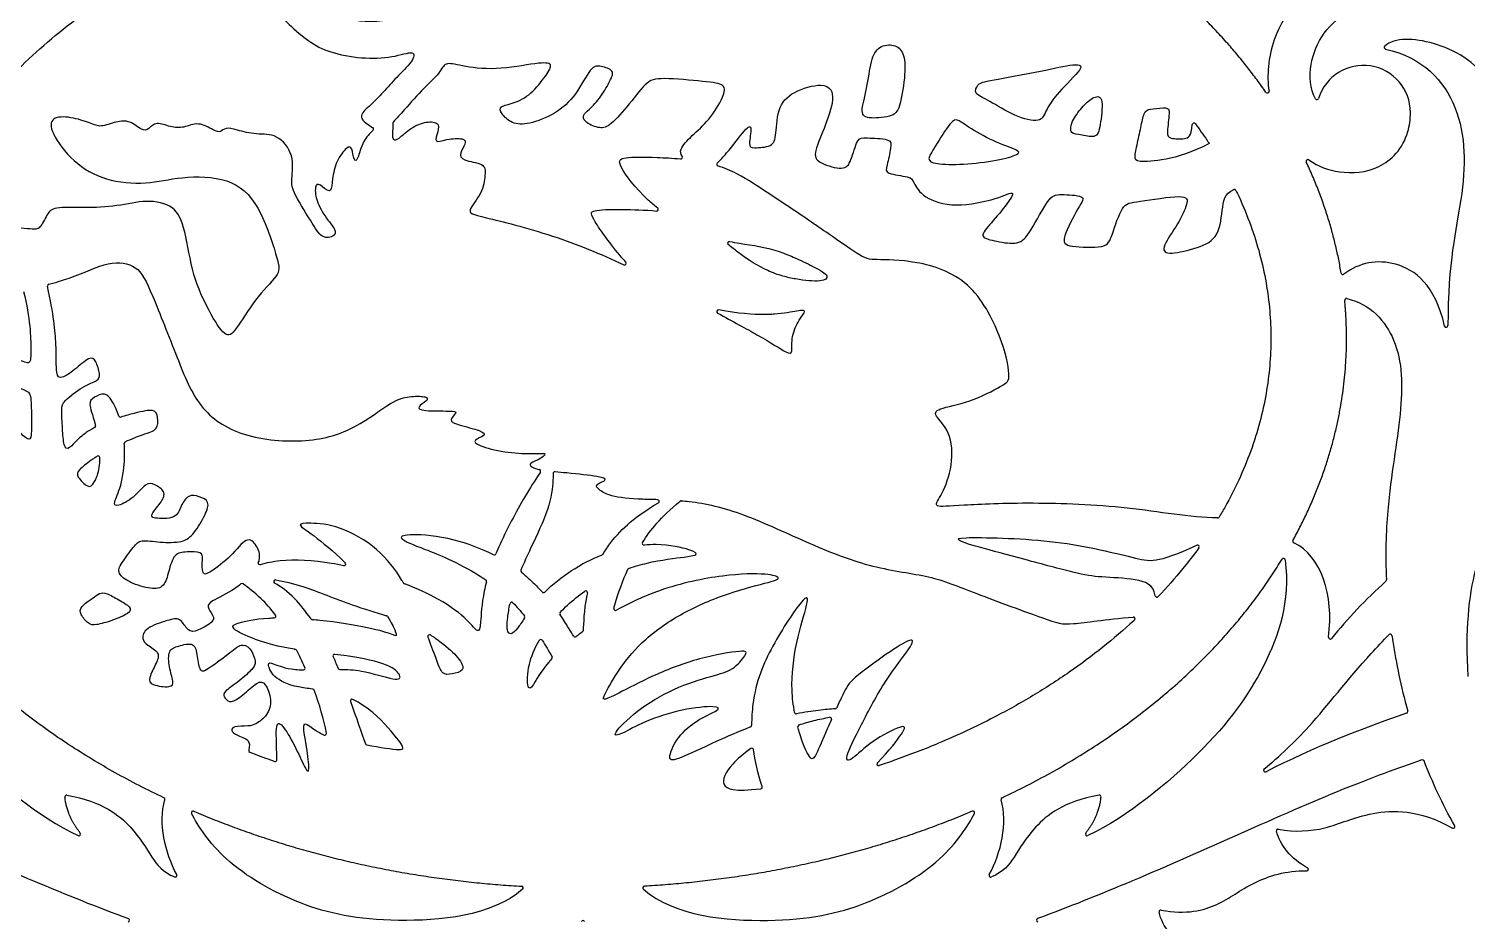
# Model space of a CAD drawing. Header units: millimetres. Extents: x -155 to 473, y -331 to 153.
# Drawn here: x -37.1 to 48.4, y 67.4 to 120.5 of the extents above; entities that cross this region are included whole.
import ezdxf

# ---------------------------------------------------------------- set-up
doc = ezdxf.new("R2010")
doc.units = ezdxf.units.MM
doc.header["$MEASUREMENT"] = 0
doc.layers.add('Layer 03', color=5, linetype='Continuous')

msp = doc.modelspace()

# ---------------------------------------------------------------- linework, layer by layer
at = {"layer": 'Layer 03'}
for centre, radius, start, end in [((43.547, 119.367), 0.1, 132.56079, 257.6215), ((42.212, 115.504), 2.795, 359.99998, 162.64097), ((36.5, 116.754), 0.1, 214.78584, 8.06713), ((39.45, 116.367), 0.1, 210.26611, 342.64097), ((-16.735, 114.521), 0.1, 313.24136, 61.95284), ((-15.388, 114.883), 0.1, 135.61373, 184.78396), ((32.139, 114.769), 0.1, 36.662, 174.01005), ((1.619, 112.843), 0.1, 264.71969, 32.49047), ((3.86, 112.423), 0.1, 134.11713, 252.13615), ((38.905, 112.6), 0.1, 54.76451, 205.17671), ((34.543, 110.828), 0.1, 25.81361, 110.05423), ((0.191, 109.745), 0.1, 263.95417, 51.37403), ((4.508, 107.734), 0.1, 79.77983, 230.92101), ((-1.715, 106.545), 0.1, 244.92099, 42.02275), ((-35.929, 105.199), 0.1, 104.74293, 192.37399), ((40.988, 105.974), 0.1, 189.40992, 307.0044), ((41.201, 104.343), 0.1, 77.27638, 185.46494), ((3.857, 103.667), 0.1, 79.86184, 241.77201), ((47.139, 102.836), 0.1, 193.20679, 0.0846), ((-33.271, 96.869), 0.1, 298.48945, 13.09622), ((-31.699, 97.498), 0.1, 199.13196, 286.69951), ((-31.365, 95.849), 0.1, 113.61363, 184.12765), ((-33.015, 94.995), 0.1, 0.97385, 122.23169), ((-6.805, 94.183), 0.1, 325.33128, 77.61775), ((-5.863, 94.05), 0.1, 84.10248, 179.79865), ((0.245, 92.394), 0.1, 299.92575, 88.648), ((1.646, 92.331), 0.1, 85.45335, 130.18848), ((33.546, 91.507), 0.1, 268.92381, 329.04023), ((-0.567, 89.898), 0.1, 147.74204, 274.74776), ((32.353, 89.702), 0.1, 324.1227, 114.50588), ((38.109, 90.016), 0.1, 151.18417, 244.92047), ((-9.456, 89.308), 0.1, 244.04211, 337.91681), ((-3.084, 89.314), 0.1, 291.29977, 329.01143), ((37.461, 88.899), 0.1, 7.01239, 148.60152), ((-23.4, 88.73), 0.1, 156.84025, 285.35788), ((-18.393, 88.67), 0.1, 258.3909, 45.11121), ((-7.791, 88.268), 0.1, 157.4286, 231.19379), ((-1.427, 88.317), 0.1, 109.21188, 155.24896), ((-24.459, 87.414), 0.1, 52.01399, 130.90002), ((-22.473, 87.628), 0.1, 80.50171, 241.05879), ((-14.772, 87.594), 0.1, 210.53796, 248.75431), ((-10.021, 87.648), 0.1, 344.96215, 55.78027), ((43.479, 87.719), 0.1, 311.6209, 2.87412), ((-8.428, 86.3), 0.1, 43.971, 168.04328), ((-6.532, 87.07), 0.1, 222.75995, 315.25304), ((-4.026, 86.975), 0.1, 346.89364, 125.18311), ((29.936, 86.802), 0.1, 189.52888, 316.42267), ((-22.542, 85.569), 0.1, 270.79231, 36.52912), ((-15.901, 85.506), 0.1, 31.41617, 72.52497), ((-7.742, 85.525), 0.1, 326.24897, 39.17342), ((-5.473, 85.73), 0.1, 136.69951, 214.03945), ((-2.252, 86.019), 0.1, 164.56143, 298.78446), ((-20.272, 85.463), 0.1, 215.52564, 264.79176), ((-4.287, 84.717), 0.1, 306.51197, 353.42508), ((28.537, 85.423), 0.1, 312.81465, 95.01574), ((-13.312, 84.372), 0.1, 57.44309, 201.12882), ((-6.703, 84.087), 0.1, 32.89039, 149.87403), ((-4.655, 84.437), 0.1, 215.11587, 308.08364), ((40.237, 84.312), 0.1, 172.82401, 320.77057), ((43.811, 84.407), 0.1, 8.32459, 135.16957), ((-21.3, 83.495), 0.1, 26.90955, 80.97932), ((-18.955, 83.203), 0.1, 83.13975, 204.68505), ((-6.113, 83.117), 0.1, 317.4598, 29.86192), ((-20.814, 82.478), 0.1, 268.01053, 24.17938), ((-18.655, 82.51), 0.1, 202.20905, 270.66947), ((-20.264, 81.139), 0.1, 20.3968, 82.8127), ((-17.916, 80.537), 0.1, 63.53684, 199.71115), ((8.489, 79.872), 0.1, 190.41686, 280.62448), ((10.486, 79.465), 0.1, 336.09117, 99.99297), ((10.801, 80.168), 0.1, 273.19289, 335.59782), ((44.747, 79.903), 0.1, 288.76855, 15.46479), ((5.737, 79.081), 0.1, 291.01373, 0.2006), ((8.684, 79.017), 0.1, 108.36682, 195.19208), ((-19.545, 78.599), 0.1, 245.19919, 10.09505), ((-17.034, 78.017), 0.1, 198.89961, 260.58473), ((-23.96, 77.581), 0.1, 167.70555, 248.93516), ((-22.482, 77.039), 0.1, 250.75203, 1.60281), ((5.847, 77.627), 0.1, 8.21495, 125.28697), ((45.727, 76.935), 0.1, 21.14679, 108.67267), ((13.389, 76.794), 0.1, 135.50028, 288.38895), ((36.376, 76.42), 0.1, 129.579, 296.79347), ((6.373, 75.416), 0.1, 276.46368, 18.00499), ((-34.888, 74.844), 0.1, 79.68258, 184.59212), ((-29.145, 74.69), 0.1, 344.2741, 64.71022), ((20.77, 74.69), 0.1, 115.28978, 195.7259), ((26.513, 74.844), 0.1, 355.40788, 100.31742), ((-27.373, 73.894), 0.1, 66.89939, 206.92896), ((18.998, 73.894), 0.1, 333.07104, 113.10061), ((37.132, 72.823), 0.1, 79.07597, 195.63941), ((47.553, 73.068), 0.1, 240.56379, 29.48126), ((-34.156, 72.625), 0.1, 244.49396, 37.88056), ((25.781, 72.625), 0.1, 142.11944, 295.50604), ((-28.428, 70.168), 0.1, 247.45503, 28.18628), ((20.052, 70.168), 0.1, 151.81372, 292.54497), ((38.842, 70.537), 0.1, 267.82407, 63.0906), ((-7.843, 69.426), 0.1, 311.15559, 86.67823), ((-0.532, 69.426), 0.1, 93.32177, 228.84441), ((-31.249, 67.514), 0.1, 282.57944, 69.94492), ((22.874, 67.514), 0.1, 110.05508, 257.42056), ((30.167, 68.007), 0.1, 79.53233, 190.83325), ((-4.188, 67.388), 0.1, 28.11043, 151.88957)]:
    msp.add_arc(centre, radius, start, end, dxfattribs=at)
for points, knots in [([(-43.998, 108.477), (-43.962, 108.58), (-43.717, 109.273), (-43.211, 110.502), (-42.345, 112.193), (-41.301, 113.882), (-40.034, 115.601), (-38.574, 117.286), (-36.924, 118.919), (-35.094, 120.486), (-33.092, 121.971), (-30.934, 123.36), (-28.349, 124.799), (-25.616, 126.072), (-22.767, 127.172), (-20.152, 128.021), (-17.489, 128.731), (-15.336, 129.189), (-14.074, 129.413), (-13.714, 129.473)], [1608.649266, 1608.649266, 1608.649266, 1608.649266, 1608.97756, 1610.854081, 1612.631926, 1614.672791, 1616.806345, 1619.034079, 1621.354992, 1623.765354, 1626.258905, 1628.827163, 1631.459614, 1635.130626, 1637.864601, 1640.618378, 1643.377267, 1646.127679, 1647.221436, 1647.221436, 1647.221436, 1647.221436]), ([(-13.638, 129.454), (-13.244, 129.157), (-12.183, 128.684), (-11.204, 128.262), (-11.69, 127.603), (-12.012, 127.286), (-10.923, 126.634), (-10.448, 127.13), (-10.176, 127.688), (-9.005, 127.312), (-6.645, 126.59), (-5.781, 126.615), (-4.377, 125.282), (-4.52, 125.11), (-5.959, 124.516), (-6.427, 123.708), (-7.109, 123.401), (-8.254, 124.161), (-9.417, 124.769), (-9.99, 125.457), (-10.306, 125.199), (-11.211, 124.382), (-10.81, 123.838), (-9.868, 123.219), (-9.232, 122.804), (-9.525, 122.388), (-9.965, 122.143), (-11.579, 122.119), (-12.411, 122.045), (-12.802, 122.657), (-13.609, 123.953), (-14.245, 124.002), (-15.37, 123.562), (-15.272, 123.024), (-14.906, 122.314), (-14.294, 121.312), (-14.563, 121.165), (-17.578, 120.662), (-19.951, 121.772), (-21.066, 122.641), (-21.337, 122.342), (-22.18, 121.446), (-21.989, 120.984), (-20.495, 119.679), (-19.299, 119.054), (-17.348, 118.681), (-15.466, 118.746), (-14.121, 119.243), (-14.272, 118.538), (-15.315, 117.566), (-16.05, 116.71), (-16.906, 115.84), (-17.667, 115.243), (-16.949, 114.749), (-16.693, 114.612), (-16.688, 114.609)], [1446.237493, 1446.237493, 1446.237493, 1446.237493, 1446.340861, 1446.401976, 1446.423557, 1446.441431, 1446.474249, 1446.476171, 1446.492752, 1446.510367, 1446.6123, 1446.92428, 1448.188473, 1449.452665, 1450.716858, 1451.98105, 1453.245243, 1454.509435, 1455.773628, 1457.03782, 1458.302013, 1459.566205, 1460.830398, 1462.094591, 1463.358783, 1464.622976, 1465.887168, 1467.151361, 1468.415553, 1469.679746, 1470.943938, 1472.208131, 1473.472323, 1474.736516, 1476.000708, 1477.264901, 1478.529094, 1479.793286, 1481.057479, 1482.321671, 1483.585864, 1484.850056, 1486.114249, 1487.378441, 1488.642634, 1489.906826, 1491.171019, 1492.435212, 1493.699404, 1494.963597, 1496.227789, 1497.491982, 1498.756174, 1500.020367, 1500.045562, 1500.045562, 1500.045562, 1500.045562]), ([(41.736, 124.359), (39.566, 123.647), (37.315, 121.369), (36.491, 118.752), (36.531, 117.244), (36.599, 116.768)], [4080.242593, 4080.242593, 4080.242593, 4080.242593, 4083.587096, 4087.0881, 4088.763629, 4088.763629, 4088.763629, 4088.763629]), ([(39.363, 116.317), (39.018, 116.908), (38.917, 119.049), (40.919, 122.076), (47.268, 122.93), (52.515, 121.589), (57.263, 118.605), (60.452, 115.405)], [2811.128712, 2811.128712, 2811.128712, 2811.128712, 2815.182726, 2822.862115, 2830.541503, 2838.220891, 2843.621387, 2843.621387, 2843.621387, 2843.621387]), ([(51.431, 111.27), (51.56, 114.058), (49.898, 117.977), (46.496, 119.863), (44.062, 119.975), (43.48, 119.441)], [2746.041224, 2746.041224, 2746.041224, 2746.041224, 2750.811807, 2756.06438, 2760.937141, 2760.937141, 2760.937141, 2760.937141]), ([(43.526, 119.269), (45.729, 118.786), (48.332, 115.954), (48.286, 110.627), (47.234, 106.628), (47.239, 102.837)], [2761.155414, 2761.155414, 2761.155414, 2761.155414, 2768.031484, 2775.083913, 2781.478822, 2781.478822, 2781.478822, 2781.478822]), ([(1.703, 112.896), (1.614, 113.037), (1.55, 113.365), (2.271, 114.118), (3.306, 115.005), (4.229, 116.519), (4.303, 117.184), (3.232, 117.332), (0.313, 117.591), (-0.425, 117.369), (-1.589, 115.775), (-2.688, 114.594), (-3.237, 114.539), (-4.188, 114.951), (-4.188, 115.39), (-3.896, 115.583), (-3.072, 116.434), (-2.55, 117.45), (-2.276, 117.999), (-3.154, 118.273), (-3.703, 118.301), (-4.582, 116.489), (-5.818, 115.39), (-7.465, 114.759), (-8.426, 114.814), (-9.085, 115.445), (-9.194, 115.885), (-8.316, 116.022), (-7.273, 116.544), (-6.339, 117.752), (-5.927, 118.438), (-6.724, 118.493), (-9.469, 117.971), (-11.552, 118.275), (-12.411, 118.539), (-12.675, 117.835), (-13.596, 117.033), (-14.744, 115.73), (-15.276, 115.14), (-15.46, 114.953)], [885.889789, 885.889789, 885.889789, 885.889789, 886.725006, 887.989199, 889.253391, 890.517584, 891.781776, 893.045969, 894.310162, 895.574354, 896.838547, 898.102739, 899.366932, 900.631124, 901.895317, 903.159509, 904.423702, 905.687895, 906.952087, 908.21628, 909.480472, 910.744665, 912.008857, 913.27305, 914.537242, 915.801435, 917.065628, 918.32982, 919.594013, 920.858205, 922.122398, 923.38659, 924.650783, 925.914975, 927.179168, 928.443361, 929.707553, 930.971746, 931.871689, 931.871689, 931.871689, 931.871689]), ([(3.79, 112.495), (3.96, 112.659), (4.491, 113.227), (5.559, 114.672), (5.891, 114.746), (5.633, 113.49), (5.855, 113.379), (7.111, 113.453), (7.295, 114.081), (7.369, 115.965), (8.44, 116.852), (10.361, 117.332), (10.842, 116.446), (10.14, 114.488), (9.452, 112.929), (9.838, 112.491), (11.357, 112.028), (11.743, 112.543), (12.129, 114.036), (12.515, 113.984), (14.163, 113.958), (14.137, 113.495), (13.88, 112.259), (13.725, 111.848), (15.342, 111.69), (15.42, 111.415), (15.97, 110.434), (17.892, 109.806), (20.599, 110.395), (21.619, 110.944), (20.992, 110.002), (19.893, 108.708), (19.344, 108.08), (20.364, 107.845), (21.737, 107.609), (22.365, 108.276), (23.551, 110.568), (24.061, 110.646), (25.787, 110.568), (25.355, 110.058), (24.218, 107.86), (24.571, 107.507), (27.003, 107.429), (27.199, 108.057), (27.905, 110.136), (28.533, 110.136), (31.75, 110.685), (31.79, 110.136), (31.24, 108.92), (30.181, 107.468), (30.456, 106.997), (32.182, 107.39), (33.594, 107.939), (33.826, 109.677), (33.942, 110.715), (34.509, 110.922)], [772.8942, 772.8942, 772.8942, 772.8942, 773.591548, 774.855741, 776.119933, 777.384126, 778.648318, 779.912511, 781.176703, 782.440896, 783.705088, 784.969281, 786.233474, 787.497666, 788.761859, 790.026051, 791.290244, 792.554436, 793.818629, 795.082821, 796.347014, 797.611206, 798.875399, 800.139592, 801.403784, 802.667977, 803.932169, 805.196362, 806.460554, 807.724747, 808.988939, 810.253132, 811.517324, 812.781517, 814.04571, 815.309902, 816.574095, 817.838287, 819.10248, 820.366672, 821.630865, 822.895057, 824.15925, 825.423442, 826.687635, 827.951828, 829.21602, 830.480213, 831.744405, 833.008598, 834.27279, 835.536983, 836.801175, 838.065368, 839.271058, 839.271058, 839.271058, 839.271058]), ([(33.036, 113.666), (32, 113.096), (30.327, 112.632), (28.705, 112.529), (28.577, 112.812), (28.808, 113.816), (29.04, 114.898), (29.195, 115.67), (29.632, 115.695), (30.585, 115.824), (30.713, 115.618), (30.507, 114.202), (30.636, 113.945), (31.631, 113.895), (31.966, 114.079), (32.039, 114.779)], [76.85945, 76.85945, 76.85945, 76.85945, 77.898238, 78.937026, 79.975814, 81.014602, 82.05339, 83.092178, 84.130965, 85.169753, 86.208541, 87.247329, 88.286117, 89.324905, 90.258899, 90.258899, 90.258899, 90.258899]), ([(38.963, 112.682), (39.532, 112.28), (40.851, 111.83), (43.202, 111.974), (44.78, 113.56), (45.007, 115.091), (45.007, 115.504)], [2791.836644, 2791.836644, 2791.836644, 2791.836644, 2794.802275, 2798.303279, 2801.804283, 2802.964656, 2802.964656, 2802.964656, 2802.964656]), ([(-16.667, 114.448), (-16.875, 114.253), (-17.383, 113.664), (-17.552, 112.626), (-17.837, 112.594), (-17.901, 113.451), (-18.187, 113.515), (-18.885, 112.626), (-19.108, 111.514), (-19.139, 110.72), (-19.52, 110.943), (-20.092, 111.451), (-20.156, 110.562), (-19.67, 109.448), (-18.835, 108.52), (-18.928, 108.118), (-19.701, 107.994), (-20.134, 108.674), (-21.464, 110.809), (-21.557, 111.427), (-21.309, 112.974), (-22.384, 114.281), (-23.604, 114.159), (-24.825, 114.465), (-25.465, 114.648), (-25.74, 114.281), (-26.075, 114.403), (-27.082, 114.983), (-27.936, 114.556), (-28.699, 114.617), (-29.584, 114.983), (-30.011, 114.495), (-30.377, 114.373), (-31.109, 115.044), (-31.933, 114.983), (-32.909, 114.587), (-33.398, 114.861), (-34.648, 115.258), (-35.838, 115.258), (-35.899, 114.373), (-34.526, 112.512), (-32.635, 111.414), (-30.103, 111.2), (-28.181, 111.719), (-25.16, 111.688), (-23.419, 110.139), (-22.229, 106.478), (-22.199, 105.899), (-23.724, 104.434), (-24.883, 102.421), (-25.432, 102.054), (-26.409, 103.641), (-27.416, 105.746), (-27.838, 108.652), (-28.435, 109.988), (-30.14, 110.357), (-31.845, 109.903), (-33.891, 109.817), (-35.709, 109.903), (-36.05, 109.476), (-36.477, 108.539), (-36.903, 108.567), (-39.261, 108.766), (-39.886, 108.681), (-40.142, 108.056), (-40.54, 108.112), (-40.905, 108.421), (-42.693, 108.288), (-43.908, 108.344)], [1500.2353, 1500.2353, 1500.2353, 1500.2353, 1501.308391, 1502.957818, 1504.607244, 1506.256671, 1507.906097, 1509.555524, 1511.20495, 1512.854376, 1514.503803, 1516.153229, 1517.802656, 1519.452082, 1521.101509, 1522.750935, 1524.400362, 1526.049788, 1527.699215, 1529.348641, 1530.998068, 1532.647494, 1534.29692, 1535.946347, 1537.595773, 1539.2452, 1540.894626, 1542.544053, 1544.193479, 1545.842906, 1547.492332, 1549.141759, 1550.791185, 1552.440611, 1554.090038, 1555.739464, 1557.388891, 1559.038317, 1560.687744, 1562.33717, 1563.986597, 1565.636023, 1567.28545, 1568.934876, 1570.584303, 1572.233729, 1573.883155, 1575.532582, 1577.182008, 1578.831435, 1580.480861, 1582.130288, 1583.779714, 1585.429141, 1587.078567, 1588.727994, 1590.37742, 1592.026847, 1593.676273, 1595.325699, 1596.975126, 1598.624552, 1600.273979, 1601.923405, 1603.572832, 1605.222258, 1606.871685, 1608.46371, 1608.46371, 1608.46371, 1608.46371]), ([(-15.488, 114.874), (-15.484, 114.831), (-15.486, 114.594), (-15.583, 113.896), (-15.265, 113.801), (-14.535, 114.531), (-13.614, 114.976), (-12.725, 114.944), (-12.788, 114.372), (-13.074, 113.642), (-12.344, 113.928), (-11.2, 113.991), (-11.137, 113.674), (-11.55, 113.07), (-11.423, 112.626), (-9.994, 112.499), (-9.994, 111.832), (-10.153, 110.72), (-11.137, 109.546), (-10.629, 109.418), (-6.006, 108.28), (-3.133, 107.098), (-1.758, 106.454)], [840.818683, 840.818683, 840.818683, 840.818683, 841.271593, 842.921019, 844.570446, 846.219872, 847.869299, 849.518725, 851.168152, 852.817578, 854.467005, 856.116431, 857.765858, 859.415284, 861.064711, 862.714137, 864.363564, 866.01299, 867.662417, 869.311843, 870.961269, 872.552668, 872.552668, 872.552668, 872.552668]), ([(32.219, 114.829), (32.46, 114.505), (32.734, 114.118), (32.998, 113.724), (33.036, 113.666)], [90.498616, 90.498616, 90.498616, 90.498616, 91.710183, 91.920066, 91.920066, 91.920066, 91.920066]), ([(0.254, 109.823), (0.059, 109.979), (-0.981, 110.867), (-2.234, 112.553), (-1.895, 112.86), (-0.224, 112.86), (1.133, 112.787), (1.61, 112.743)], [879.459189, 879.459189, 879.459189, 879.459189, 879.821203, 881.470629, 883.120056, 884.769482, 885.666787, 885.666787, 885.666787, 885.666787]), ([(9.627, 108.83), (9.606, 108.845), (8.666, 109.491), (6.943, 110.613), (5.272, 111.761), (4.221, 112.201), (3.829, 112.328)], [768.455786, 768.455786, 768.455786, 768.455786, 768.493303, 770.142729, 771.792156, 772.688218, 772.688218, 772.688218, 772.688218]), ([(34.633, 110.871), (34.69, 110.755), (35.012, 110.073), (35.751, 108.285), (36.367, 105.995), (36.661, 103.732), (36.732, 102.089), (36.661, 100.446), (36.445, 98.78), (36.071, 97.082), (35.53, 95.359), (34.835, 93.677), (34.171, 92.379), (33.754, 91.66), (33.631, 91.455)], [839.418086, 839.418086, 839.418086, 839.418086, 839.805532, 841.682053, 845.216808, 846.892525, 848.51951, 850.146495, 851.822213, 853.555741, 855.356967, 857.233489, 859.011333, 859.727124, 859.727124, 859.727124, 859.727124]), ([(-1.641, 106.612), (-1.719, 106.698), (-2.511, 107.599), (-3.743, 109.35), (-3.774, 109.72), (-2.188, 109.748), (-0.51, 109.718), (0.181, 109.645)], [872.826862, 872.826862, 872.826862, 872.826862, 873.002144, 874.651571, 876.300997, 877.950423, 879.201893, 879.201893, 879.201893, 879.201893]), ([(33.544, 91.407), (31.902, 91.438), (28.208, 92.13), (22.297, 92.346), (18.003, 92.159), (16.584, 92.01), (17.032, 92.57), (17.779, 94.212), (17.791, 96.457), (16.702, 97.473), (16.738, 97.909), (18.808, 98.236), (20.913, 99.361), (21.277, 99.616), (20.78, 102.047), (18.929, 105.657), (15.505, 106.767), (12.975, 106.736), (12.455, 106.828), (10.527, 108.211), (9.627, 108.83)], [738.822809, 738.822809, 738.822809, 738.822809, 740.453053, 742.102479, 743.751906, 745.401332, 747.050759, 748.700185, 750.349612, 751.999038, 753.648465, 755.297891, 756.947318, 758.596744, 760.246171, 761.895597, 763.545023, 765.19445, 766.843876, 768.455786, 768.455786, 768.455786, 768.455786]), ([(4.526, 107.832), (4.728, 107.796), (5.748, 107.632), (6.966, 107.446), (8.025, 107.034), (8.316, 106.909)], [-96.174816, -96.174816, -96.174816, -96.174816, -95.777259, -94.127832, -93.457793, -93.457793, -93.457793, -93.457793]), ([(7.702, 105.778), (7.404, 105.861), (6.547, 106.163), (5.448, 106.845), (4.637, 107.501), (4.445, 107.656)], [-86.775477, -86.775477, -86.775477, -86.775477, -85.8807, -84.231273, -83.73025, -83.73025, -83.73025, -83.73025]), ([(8.316, 106.909), (8.741, 106.726), (9.796, 106.204), (10.515, 105.778), (10.084, 105.408), (8.747, 105.534), (7.954, 105.707), (7.702, 105.778)], [-93.457793, -93.457793, -93.457793, -93.457793, -92.478406, -90.828979, -89.179553, -87.530126, -86.775477, -86.775477, -86.775477, -86.775477]), ([(-35.955, 105.296), (-35.526, 105.409), (-34.069, 105.844), (-32.343, 106.75), (-30.644, 106.467), (-29.937, 105.051), (-28.238, 100.733), (-27.119, 97.905), (-24.603, 96.145), (-20.453, 95.809), (-17.644, 96.69), (-15.461, 98.469), (-14.36, 98.661), (-13.425, 98.634), (-13.398, 98.386), (-14.113, 97.974), (-13.783, 97.753), (-11.934, 97.777), (-11.608, 97.696), (-12.205, 97.208), (-11.744, 96.964), (-10.117, 96.584), (-9.954, 96.286), (-10.768, 96.042), (-10.497, 95.717), (-8.843, 95.283), (-7.189, 95.202), (-6.186, 95.31), (-6.864, 94.822), (-7.514, 94.632), (-7.202, 94.375), (-6.795, 94.283), (-6.784, 94.281)], [1279.541376, 1279.541376, 1279.541376, 1279.541376, 1280.331371, 1282.314199, 1284.297028, 1286.279856, 1288.262684, 1290.245513, 1292.228341, 1294.211169, 1296.193998, 1298.176826, 1300.159655, 1302.142483, 1304.125311, 1306.10814, 1308.090968, 1310.073796, 1312.056625, 1314.039453, 1316.022282, 1318.00511, 1319.987938, 1321.970767, 1323.953595, 1325.936423, 1327.919252, 1329.90208, 1331.884909, 1333.867737, 1335.850565, 1335.908584, 1335.908584, 1335.908584, 1335.908584]), ([(47.042, 102.814), (46.468, 105.258), (44.23, 106.991), (41.968, 106.588), (41.048, 105.895)], [2781.770078, 2781.770078, 2781.770078, 2781.770078, 2786.683228, 2791.15548, 2791.15548, 2791.15548, 2791.15548]), ([(-37.446, 104.862), (-37.056, 103.263), (-36.986, 100.954), (-37.058, 100.453), (-38.09, 101.005), (-38.643, 101.077), (-38.667, 99.876), (-38.763, 99.588), (-37.25, 98.94), (-37.01, 98.843), (-36.972, 97.428), (-36.972, 96.179), (-37.137, 95.966), (-37.821, 96.627), (-38.292, 97.24), (-38.74, 96.933), (-39.236, 96.485), (-38.74, 95.99), (-38.858, 95.683), (-39.188, 95.707), (-39.778, 96.438), (-41.051, 97.027), (-41.57, 96.627), (-42.206, 95.848), (-41.782, 95.448), (-40.792, 94.74), (-40.674, 94.599), (-40.721, 93.514), (-40.885, 93.186), (-41.926, 93.554), (-43.025, 93.488)], [330.285086, 330.285086, 330.285086, 330.285086, 331.218758, 332.170243, 333.121729, 334.073215, 335.0247, 335.976186, 336.927672, 337.879157, 338.830643, 339.782129, 340.733614, 341.6851, 342.636586, 343.588071, 344.539557, 345.491043, 346.442528, 347.394014, 348.345499, 349.296985, 350.248471, 351.199956, 352.151442, 353.102928, 354.054413, 355.005899, 355.957385, 356.890001, 356.890001, 356.890001, 356.890001]), ([(-33.72, 96.478), (-33.818, 96.411), (-34.293, 96.055), (-34.776, 95.41), (-35.064, 95.626), (-35.136, 96.707), (-35.208, 97.98), (-35.136, 98.292), (-33.887, 99.272), (-32.975, 99.584), (-32.879, 99.897), (-33.143, 100.785), (-33.503, 101.049), (-34.44, 100.161), (-35.232, 99.656), (-35.545, 99.824), (-35.473, 101.519), (-35.661, 103.51), (-36.027, 105.178)], [1264.520618, 1264.520618, 1264.520618, 1264.520618, 1264.751017, 1265.728036, 1266.705055, 1267.682074, 1268.659093, 1269.636112, 1270.613131, 1271.59015, 1272.567169, 1273.544188, 1274.521207, 1275.498226, 1276.475244, 1277.452263, 1278.429282, 1279.388431, 1279.388431, 1279.388431, 1279.388431]), ([(41.223, 104.44), (42.657, 104.117), (44.514, 101.982), (44.59, 97.809), (43.631, 92.879), (43.502, 89.248), (43.579, 87.724)], [433.514627, 433.514627, 433.514627, 433.514627, 439.732619, 446.691313, 453.650007, 457.685128, 457.685128, 457.685128, 457.685128]), ([(3.81, 103.579), (4.705, 103.098), (6.728, 102), (8.031, 101.131), (8.291, 101.183), (8.169, 102.187), (8.672, 103.243), (9.122, 103.763), (8.776, 103.746), (7.758, 103.557), (7.194, 103.515)], [249.423581, 249.423581, 249.423581, 249.423581, 250.557639, 252.207066, 253.856492, 255.505919, 257.155345, 258.804772, 260.454198, 261.862668, 261.862668, 261.862668, 261.862668]), ([(7.194, 103.515), (7.097, 103.507), (6.319, 103.461), (5.29, 103.527), (4.022, 103.739), (3.875, 103.766)], [247.039999, 247.039999, 247.039999, 247.039999, 247.280955, 248.930382, 249.140995, 249.140995, 249.140995, 249.140995]), ([(-31.793, 97.466), (-31.893, 97.755), (-32.203, 98.461), (-32.615, 98.893), (-33.287, 98.58), (-33.647, 98.244), (-33.336, 97.572), (-33.181, 96.922), (-33.174, 96.892)], [1259.526064, 1259.526064, 1259.526064, 1259.526064, 1260.080898, 1261.057917, 1262.034936, 1263.011955, 1263.988974, 1264.034844, 1264.034844, 1264.034844, 1264.034844]), ([(-31.406, 95.941), (-31.035, 96.103), (-30.136, 96.46), (-29.468, 96.611), (-29.444, 97.428), (-29.636, 97.908), (-30.549, 97.71), (-31.39, 97.486), (-31.67, 97.403)], [1254.325067, 1254.325067, 1254.325067, 1254.325067, 1254.998607, 1255.975626, 1256.952645, 1257.929664, 1258.906683, 1259.37323, 1259.37323, 1259.37323, 1259.37323]), ([(-31.509, 94.213), (-31.479, 94.457), (-31.436, 94.996), (-31.444, 95.553), (-31.465, 95.842)], [1253.30525, 1253.30525, 1253.30525, 1253.30525, 1253.731658, 1254.2019965, 1254.2019965, 1254.2019965, 1254.2019965]), ([(-33.068, 95.079), (-33.132, 95.039), (-33.257, 94.958), (-33.373, 94.877), (-33.429, 94.837)], [59.6228923, 59.6228923, 59.6228923, 59.6228923, 59.7794217, 59.9357276, 59.9357276, 59.9357276, 59.9357276]), ([(-32.97, 94.288), (-32.939, 94.448), (-32.914, 94.675), (-32.914, 94.944), (-32.915, 94.996)], [64.3436256, 64.3436256, 64.3436256, 64.3436256, 64.6645162, 64.7409699, 64.7409699, 64.7409699, 64.7409699]), ([(-33.429, 94.837), (-33.723, 94.628), (-34.23, 94.194), (-34.344, 93.921), (-33.575, 93.129), (-33.297, 93.385), (-33.034, 93.96), (-32.97, 94.288)], [59.935728, 59.935728, 59.935728, 59.935728, 60.756441, 61.733459, 62.710478, 63.687497, 64.343626, 64.343626, 64.343626, 64.343626]), ([(-23.492, 88.769), (-23.46, 88.843), (-23.353, 89.185), (-23.563, 89.796), (-24.168, 90.376), (-25.076, 89.116), (-26.43, 88.114), (-26.858, 87.963), (-26.808, 89.047), (-26.808, 89.399), (-27.765, 89.399), (-28.522, 89.324), (-28.824, 88.215), (-29.076, 87.282), (-29.807, 87.131), (-31.168, 87.56), (-31.899, 88.114), (-31.697, 88.668), (-30.84, 89.777), (-30.538, 90.13), (-29.353, 89.954), (-27.967, 89.929), (-27.312, 90.433), (-26.606, 91.642), (-26.354, 92.399), (-27.009, 92.701), (-27.665, 92.827), (-28.118, 92.121), (-28.32, 91.34), (-29.857, 91.365), (-29.882, 91.617), (-29.202, 92.399), (-28.975, 92.978), (-29.681, 93.432), (-30.16, 93.533), (-30.891, 92.575), (-31.924, 92.046), (-32.151, 92.247), (-31.706, 93.082), (-31.548, 93.898), (-31.509, 94.213)], [1217.315455, 1217.315455, 1217.315455, 1217.315455, 1217.581958, 1218.558977, 1219.535996, 1220.513015, 1221.490034, 1222.467053, 1223.444072, 1224.421091, 1225.39811, 1226.375129, 1227.352147, 1228.329166, 1229.306185, 1230.283204, 1231.260223, 1232.237242, 1233.214261, 1234.19128, 1235.168299, 1236.145318, 1237.122337, 1238.099355, 1239.076374, 1240.053393, 1241.030412, 1242.007431, 1242.98445, 1243.961469, 1244.938488, 1245.915507, 1246.892526, 1247.869545, 1248.846563, 1249.823582, 1250.800601, 1251.77762, 1252.754639, 1253.30525, 1253.30525, 1253.30525, 1253.30525]), ([(-6.723, 94.126), (-6.945, 93.805), (-7.659, 92.695), (-8.774, 90.664), (-9.288, 89.458), (-9.364, 89.27)], [1336.104561, 1336.104561, 1336.104561, 1336.104561, 1337.323715, 1339.22628, 1339.583477, 1339.583477, 1339.583477, 1339.583477]), ([(0.247, 92.494), (-0.06, 92.502), (-1.202, 92.522), (-2.661, 92.68), (-3.42, 93.195), (-3.393, 93.439), (-2.715, 93.656), (-3.068, 93.873), (-4.738, 94.044), (-5.628, 94.126), (-5.853, 94.15)], [171.984104, 171.984104, 171.984104, 171.984104, 172.669046, 174.651874, 176.634703, 178.617531, 180.60036, 182.583188, 184.566016, 185.299551, 185.299551, 185.299551, 185.299551]), ([(-5.963, 94.051), (-5.963, 93.938), (-5.979, 93.359), (-6.133, 92.019), (-7.145, 89.97), (-7.707, 88.73), (-7.883, 88.307)], [157.909181, 157.909181, 157.909181, 157.909181, 158.420741, 160.323306, 162.225871, 163.268622, 163.268622, 163.268622, 163.268622]), ([(1.654, 92.43), (1.807, 92.418), (2.949, 92.311), (5.169, 91.805), (9.419, 89.787), (13.066, 88.379), (16.586, 87.995), (18.731, 87.067), (23.821, 85.218), (24.475, 85), (26.841, 85.375), (28.529, 85.523)], [1197.0304, 1197.0304, 1197.0304, 1197.0304, 1197.339641, 1199.32247, 1201.305298, 1203.288127, 1205.270955, 1207.253783, 1209.236612, 1211.21944, 1213.097353, 1213.097353, 1213.097353, 1213.097353]), ([(-2.998, 89.263), (-2.858, 89.496), (-2.133, 90.572), (-1.028, 91.547), (0.295, 92.308)], [168.981515, 168.981515, 168.981515, 168.981515, 169.572125, 171.724535, 171.724535, 171.724535, 171.724535]), ([(-14.858, 87.544), (-14.888, 87.595), (-15.307, 88.292), (-16.305, 89.623), (-18.704, 90.998), (-20.559, 91.126), (-21.263, 91.062), (-20.367, 90.519), (-19, 89.412), (-18.345, 88.763), (-18.322, 88.741)], [1201.979384, 1201.979384, 1201.979384, 1201.979384, 1202.131399, 1204.033964, 1205.936529, 1207.839094, 1209.741659, 1211.644224, 1213.546789, 1213.613902, 1213.613902, 1213.613902, 1213.613902]), ([(-9.5, 89.218), (-10.229, 89.573), (-12.165, 90.303), (-14.613, 90.483), (-15.274, 90.249), (-14.147, 89.744), (-11.945, 88.943), (-10.265, 87.935), (-9.965, 87.731)], [1339.74732, 1339.74732, 1339.74732, 1339.74732, 1341.879931, 1344.621147, 1347.362363, 1350.103579, 1352.844795, 1353.409593, 1353.409593, 1353.409593, 1353.409593]), ([(-1.46, 88.412), (-1.104, 88.536), (0.089, 88.88), (2.173, 89.12), (2.635, 89.219), (2.437, 89.483), (0.783, 89.859), (-0.315, 89.818), (-0.559, 89.798)], [1184.163531, 1184.163531, 1184.163531, 1184.163531, 1184.982185, 1186.88475, 1188.787315, 1190.68988, 1192.592445, 1193.122524, 1193.122524, 1193.122524, 1193.122524]), ([(29.837, 86.786), (29.723, 87.466), (28.683, 87.828), (26.496, 87.874), (25.265, 88.083), (22.06, 88.942), (19.088, 89.731), (17.927, 90.126), (18.229, 90.265), (20.69, 90.231), (23.592, 90.069), (26.286, 89.604), (28.678, 89.024), (29.673, 88.753), (31.048, 89.217), (32.312, 89.793)], [78.67981, 78.67981, 78.67981, 78.67981, 80.665312, 82.83942, 85.013528, 87.187636, 89.361744, 91.535852, 93.70996, 95.884068, 98.058176, 100.232284, 102.406392, 104.5805, 106.581868, 106.581868, 106.581868, 106.581868]), ([(-18.413, 88.572), (-18.656, 88.622), (-20.011, 88.873), (-21.798, 88.982), (-23.031, 88.728), (-23.374, 88.633)], [1213.869977, 1213.869977, 1213.869977, 1213.869977, 1214.281956, 1216.184521, 1217.091149, 1217.091149, 1217.091149, 1217.091149]), ([(-6.461, 87), (-5.99, 87.476), (-4.907, 88.323), (-3.691, 88.97), (-3.047, 89.221)], [165.946944, 165.946944, 165.946944, 165.946944, 167.442834, 168.915696, 168.915696, 168.915696, 168.915696]), ([(32.434, 89.643), (32.183, 89.296), (31.473, 88.364), (30.645, 87.408), (30.072, 86.8), (30.008, 86.733)], [74.667025, 74.667025, 74.667025, 74.667025, 75.95288, 78.180614, 78.458338, 78.458338, 78.458338, 78.458338]), ([(-45.935, 88.911), (-46.24, 86.435), (-44.848, 82.331), (-41.498, 77.751), (-36.619, 73.689), (-34.199, 72.535)], [483.41438, 483.41438, 483.41438, 483.41438, 490.636497, 498.130554, 505.231083, 505.231083, 505.231083, 505.231083]), ([(-7.854, 88.19), (-7.557, 87.952), (-7.122, 87.541), (-6.753, 87.163), (-6.605, 87.003)], [163.397366, 163.397366, 163.397366, 163.397366, 164.766435, 165.785514, 165.785514, 165.785514, 165.785514]), ([(5.773, 78.988), (5.068, 78.717), (3.296, 77.935), (1.391, 77.022), (0.769, 76.933), (1.361, 78.413), (2.753, 79.539), (3.967, 79.983), (3.878, 80.279), (1.746, 80.072), (-0.594, 79.331), (-1.956, 78.502), (-2.578, 78.413), (-1.067, 79.953), (1.183, 81.315), (3.641, 82.085), (4.737, 82.322), (5.566, 83.359), (5.566, 83.596), (2.733, 83.136), (-0.053, 82.067), (-2.304, 80.857), (-3.035, 80.548), (-2.979, 80.801), (-2.079, 82.433), (-0.559, 84.262), (1.692, 85.809), (4.449, 86.991), (7.234, 87.666), (7.572, 87.835), (6.953, 88.116), (4.336, 88.088), (0.761, 87.361), (-1.392, 86.377), (-2.204, 85.931)], [1272.830059, 1272.830059, 1272.830059, 1272.830059, 1274.055494, 1275.958059, 1277.860624, 1279.76319, 1281.665755, 1283.56832, 1285.470885, 1287.37345, 1289.276015, 1291.178581, 1293.081146, 1294.983711, 1296.886276, 1298.788841, 1300.691406, 1302.593971, 1304.496537, 1306.399102, 1308.301667, 1310.204232, 1312.106797, 1314.009362, 1315.911928, 1317.814493, 1319.717058, 1321.619623, 1323.522188, 1325.424753, 1327.327318, 1329.229884, 1331.132449, 1332.415853, 1332.415853, 1332.415853, 1332.415853]), ([(37.56, 88.911), (37.865, 86.435), (36.473, 82.331), (33.123, 77.751), (28.244, 73.689), (25.824, 72.535)], [522.721329, 522.721329, 522.721329, 522.721329, 529.943446, 537.437503, 544.538032, 544.538032, 544.538032, 544.538032]), ([(-24.525, 87.489), (-24.639, 87.39), (-25.165, 86.983), (-26.487, 86.419), (-26.537, 86.041), (-26.033, 85.487), (-26.285, 85.134), (-27.369, 84.554), (-27.747, 84.781), (-28.15, 85.512), (-28.78, 85.361), (-30.267, 84.882), (-30.425, 84.183), (-30.165, 83.89), (-29.288, 83.403), (-29.564, 82.785), (-30.035, 81.843), (-29.922, 81.47), (-28.622, 81.307), (-28.508, 81.648), (-28.817, 82.525), (-28.866, 83.614), (-28.297, 83.776), (-27.257, 84.069), (-27.127, 83.208), (-26.981, 82.168), (-26.51, 82.412), (-25.014, 83.52), (-24.541, 83.948), (-23.956, 83.768), (-23.596, 82.8), (-23.776, 82.485), (-24.586, 81.72), (-25.678, 81.025), (-25.477, 80.689), (-25.163, 80.375), (-24.446, 80.823), (-23.505, 81.742), (-23.079, 81.652), (-22.654, 80.599), (-22.922, 79.658), (-23.684, 79.12), (-23.998, 79.031), (-25.051, 79.053), (-25.163, 78.694), (-24.434, 78.341), (-23.931, 78.186), (-24.058, 77.602)], [699.983547, 699.983547, 699.983547, 699.983547, 700.290178, 701.267197, 702.244215, 703.221234, 704.198253, 705.175272, 706.152291, 707.12931, 708.106329, 709.083348, 710.060367, 711.037386, 712.014405, 712.991423, 713.968442, 714.945461, 715.92248, 716.899499, 717.876518, 718.853537, 719.830556, 720.807575, 721.784594, 722.761613, 723.738632, 724.71565, 725.692669, 726.669688, 727.646707, 728.623726, 729.600745, 730.577764, 731.554783, 732.531802, 733.508821, 734.48584, 735.462858, 736.439877, 737.416896, 738.393915, 739.370934, 740.347953, 741.324972, 742.301991, 743.236379, 743.236379, 743.236379, 743.236379]), ([(-22.462, 85.628), (-22.761, 86.032), (-23.436, 86.776), (-24.103, 87.263), (-24.398, 87.493)], [696.618537, 696.618537, 696.618537, 696.618537, 697.976153, 699.845865, 699.845865, 699.845865, 699.845865]), ([(-20.353, 85.405), (-20.68, 85.863), (-21.482, 86.852), (-22.129, 87.323), (-22.521, 87.54)], [77.462154, 77.462154, 77.462154, 77.462154, 78.993594, 81.088775, 81.088775, 81.088775, 81.088775]), ([(-22.456, 87.726), (-21.97, 87.645), (-20.601, 87.331), (-18.264, 86.311), (-16.513, 85.804), (-15.871, 85.602)], [81.369, 81.369, 81.369, 81.369, 82.621913, 84.524479, 85.804676, 85.804676, 85.804676, 85.804676]), ([(-9.925, 87.622), (-9.976, 87.43), (-10.219, 86.417), (-10.262, 85.001), (-10.406, 84.509), (-10.927, 85.262), (-12.4, 86.453), (-14.067, 87.213), (-14.808, 87.501)], [1192.542279, 1192.542279, 1192.542279, 1192.542279, 1192.967363, 1194.869928, 1196.772493, 1198.675058, 1200.577623, 1201.912684, 1201.912684, 1201.912684, 1201.912684]), ([(-5.546, 85.798), (-5.408, 85.945), (-4.965, 86.385), (-4.449, 86.799), (-4.084, 87.056)], [39.387208, 39.387208, 39.387208, 39.387208, 39.839898, 40.756248, 40.756248, 40.756248, 40.756248]), ([(-3.929, 86.952), (-3.94, 86.903), (-4.162, 85.91), (-4.137, 85.148), (-4.188, 84.705)], [32.771854, 32.771854, 32.771854, 32.771854, 32.911447, 35.631286, 35.631286, 35.631286, 35.631286]), ([(8.39, 79.854), (8.314, 80.272), (8.151, 81.603), (8.445, 84.091), (9.269, 86.562), (9.112, 86.994), (6.954, 83.777), (5.97, 81.42), (5.836, 79.528), (5.837, 79.081)], [1260.121205, 1260.121205, 1260.121205, 1260.121205, 1261.215808, 1263.392233, 1265.568658, 1267.745083, 1269.921508, 1272.097934, 1272.709305, 1272.709305, 1272.709305, 1272.709305]), ([(-15.816, 85.559), (-15.703, 85.375), (-15.58, 85.16), (-15.494, 84.994), (-15.476, 84.957)], [68.8642304, 68.8642304, 68.8642304, 68.8642304, 69.507774, 69.7086776, 69.7086776, 69.7086776, 69.7086776]), ([(-7.659, 85.469), (-7.816, 85.234), (-8.291, 84.514), (-8.714, 84.435), (-8.714, 85.206), (-8.59, 86.018), (-8.526, 86.321)], [-99.689652, -99.689652, -99.689652, -99.689652, -98.919504, -97.016938, -95.114373, -94.155476, -94.155476, -94.155476, -94.155476]), ([(-4.737, 84.379), (-4.825, 84.505), (-5.044, 84.877), (-5.364, 85.389), (-5.556, 85.674)], [36.112797, 36.112797, 36.112797, 36.112797, 37.538923, 39.252224, 39.252224, 39.252224, 39.252224]), ([(-21.285, 83.594), (-21.306, 83.597), (-22.28, 83.754), (-23.79, 84.185), (-25.229, 84.889), (-24.845, 85.145), (-23.644, 85.44), (-22.655, 85.467), (-22.541, 85.469)], [773.168721, 773.168721, 773.168721, 773.168721, 773.210976, 775.113541, 777.016106, 778.918671, 780.821236, 781.0619, 781.0619, 781.0619, 781.0619]), ([(-15.476, 84.957), (-15.32, 84.645), (-15.281, 84.378), (-15.281, 84.409), (-16.753, 84.889), (-18.916, 85.231), (-20.135, 85.35), (-20.281, 85.364)], [69.708678, 69.708678, 69.708678, 69.708678, 71.410339, 73.312904, 75.215469, 77.118035, 77.376168, 77.376168, 77.376168, 77.376168]), ([(28.605, 85.35), (28.588, 85.333), (27.98, 84.772), (26.719, 83.692), (24.717, 82.207), (22.559, 80.819), (19.974, 79.379), (17.241, 78.106), (14.93, 77.214), (13.745, 76.807), (13.42, 76.699)], [1213.345541, 1213.345541, 1213.345541, 1213.345541, 1213.418274, 1215.828636, 1218.322187, 1220.890444, 1223.522896, 1227.193907, 1229.927882, 1230.953475, 1230.953475, 1230.953475, 1230.953475]), ([(-13.258, 84.457), (-13.162, 84.396), (-12.941, 84.248), (-12.73, 84.094), (-12.612, 84.004)], [-18.4986997, -18.4986997, -18.4986997, -18.4986997, -18.1857392, -17.7540432, -17.7540432, -17.7540432, -17.7540432]), ([(-12.612, 84.004), (-12.212, 83.698), (-11.424, 82.978), (-11.187, 82.298), (-12.019, 82.138), (-12.562, 82.042), (-12.806, 82.749), (-13.146, 83.659), (-13.229, 83.876)], [-17.754043, -17.754043, -17.754043, -17.754043, -16.283174, -14.380609, -12.478044, -10.575479, -8.672913, -8.12808, -8.12808, -8.12808, -8.12808]), ([(-6.039, 83.049), (-6.615, 82.421), (-7.134, 81.43), (-7.526, 81.07), (-7.495, 82.64), (-7.077, 83.641), (-6.79, 84.137)], [55.534941, 55.534941, 55.534941, 55.534941, 57.39383, 59.296395, 61.19896, 62.826627, 62.826627, 62.826627, 62.826627]), ([(13.317, 76.864), (14.029, 77.588), (15.033, 78.885), (14.958, 79.186), (12.918, 78.166), (11.741, 76.95), (11.27, 76.95), (12.29, 78.99), (13.781, 81.854), (15.468, 83.894), (15.468, 84.365), (13.977, 83.424), (11.702, 81.776), (11.418, 81.271), (11.016, 80.401), (10.892, 80.126)], [1231.220316, 1231.220316, 1231.220316, 1231.220316, 1233.139911, 1235.316336, 1237.492762, 1239.669187, 1241.845612, 1244.022037, 1246.198462, 1248.374887, 1250.551312, 1252.727738, 1254.904163, 1257.080588, 1257.97973, 1257.97973, 1257.97973, 1257.97973]), ([(36.312, 76.497), (37.221, 77.249), (39.229, 79.097), (41.491, 82.125), (43.37, 84.105), (43.74, 84.478)], [261.960447, 261.960447, 261.960447, 261.960447, 266.231819, 271.704515, 272.988622, 272.988622, 272.988622, 272.988622]), ([(43.91, 84.421), (43.927, 84.305), (44.134, 82.93), (44.435, 81.405), (44.843, 79.93)], [254.667681, 254.667681, 254.667681, 254.667681, 254.925118, 257.680931, 257.680931, 257.680931, 257.680931]), ([(-18.654, 82.41), (-18.217, 82.415), (-17.301, 82.373), (-15.129, 81.677), (-14.97, 81.995), (-15.542, 82.694), (-17.437, 83.112), (-18.706, 83.273), (-18.943, 83.302)], [111.821204, 111.821204, 111.821204, 111.821204, 113.218219, 115.120784, 117.02335, 118.925915, 120.82848, 121.257647, 121.257647, 121.257647, 121.257647]), ([(-20.251, 81.238), (-20.554, 81.276), (-21.576, 81.405), (-22.692, 81.963), (-22.978, 82.853), (-22.692, 82.79), (-21.816, 82.434), (-20.984, 82.384), (-20.818, 82.378)], [763.453274, 763.453274, 763.453274, 763.453274, 764.205398, 766.107963, 768.010529, 769.913094, 771.815659, 772.264508, 772.264508, 772.264508, 772.264508]), ([(-17.05, 77.919), (-16.259, 77.787), (-14.748, 77.516), (-14.875, 77.896), (-16.377, 79.698), (-17.455, 80.419), (-17.872, 80.627)], [91.832482, 91.832482, 91.832482, 91.832482, 93.71721, 95.619776, 97.522341, 98.622149, 98.622149, 98.622149, 98.622149]), ([(10.806, 80.068), (10.528, 80.052), (9.859, 79.985), (8.981, 79.863), (8.507, 79.774)], [1258.088648, 1258.088648, 1258.088648, 1258.088648, 1259.029076, 1259.963763, 1259.963763, 1259.963763, 1259.963763]), ([(8.652, 79.112), (8.952, 79.211), (9.604, 79.401), (10.186, 79.514), (10.469, 79.564)], [48.608878, 48.608878, 48.608878, 48.608878, 49.214, 49.947595, 49.947595, 49.947595, 49.947595]), ([(-22.382, 77.041), (-22.41, 78.053), (-22.495, 79.386), (-22.025, 79.135), (-21.231, 77.705), (-20.621, 76.324), (-20.424, 76.264), (-20.595, 77.8), (-20.913, 79.262), (-20.555, 79.173), (-19.991, 78.695), (-19.587, 78.508)], [745.14938, 745.14938, 745.14938, 745.14938, 746.966687, 748.869252, 750.771817, 752.674382, 754.576948, 756.479513, 758.382078, 760.284643, 761.839866, 761.839866, 761.839866, 761.839866]), ([(10.577, 79.425), (10.501, 79.253), (10.122, 78.391), (9.622, 77.186), (9.348, 76.911), (8.846, 78.081), (8.613, 78.894), (8.587, 78.991)], [41.105549, 41.105549, 41.105549, 41.105549, 41.643823, 43.820248, 45.996673, 48.173098, 48.457339, 48.457339, 48.457339, 48.457339]), ([(-54.07, 77.029), (-52.619, 76.539), (-47.606, 74.683), (-39.036, 70.674), (-33.038, 68.274), (-31.215, 67.608)], [1350.888274, 1350.888274, 1350.888274, 1350.888274, 1353.753037, 1360.200785, 1363.145263, 1363.145263, 1363.145263, 1363.145263]), ([(-23.996, 77.488), (-23.588, 77.33), (-23.095, 77.148), (-22.599, 76.973), (-22.515, 76.944)], [743.378152, 743.378152, 743.378152, 743.378152, 744.690916, 744.955909, 744.955909, 744.955909, 744.955909]), ([(5.789, 77.709), (5.354, 77.401), (4.38, 76.551), (3.88, 75.45), (4.786, 75.136), (6.384, 75.317)], [43.643359, 43.643359, 43.643359, 43.643359, 44.782253, 46.684818, 48.540972, 48.540972, 48.540972, 48.540972]), ([(45.695, 77.029), (44.244, 76.539), (39.231, 74.683), (30.661, 70.674), (24.663, 68.274), (22.84, 67.608)], [1350.888274, 1350.888274, 1350.888274, 1350.888274, 1353.753037, 1360.200785, 1363.145263, 1363.145263, 1363.145263, 1363.145263]), ([(-34.87, 74.943), (-32.725, 74.552), (-30.768, 72.912), (-29.879, 71.265), (-29.187, 70.375), (-28.466, 70.076)], [468.913169, 468.913169, 468.913169, 468.913169, 471.837542, 474.818289, 477.497893, 477.497893, 477.497893, 477.497893]), ([(26.495, 74.943), (24.35, 74.552), (22.393, 72.912), (21.504, 71.265), (20.812, 70.375), (20.091, 70.076)], [508.220118, 508.220118, 508.220118, 508.220118, 511.144492, 514.125239, 516.804842, 516.804842, 516.804842, 516.804842]), ([(-7.777, 69.351), (-9.632, 67.729), (-15.97, 67.186), (-21.048, 68.259), (-25.653, 70.932), (-27.096, 73.128), (-27.462, 73.849)], [133.674827, 133.674827, 133.674827, 133.674827, 139.362534, 145.23446, 151.106386, 156.354844, 156.354844, 156.354844, 156.354844]), ([(-0.598, 69.351), (1.257, 67.729), (7.595, 67.186), (12.673, 68.259), (17.278, 70.932), (18.721, 73.128), (19.087, 73.849)], [133.674827, 133.674827, 133.674827, 133.674827, 139.362533, 145.234459, 151.106385, 156.354844, 156.354844, 156.354844, 156.354844]), ([(37.151, 72.921), (38.117, 72.735), (40.079, 72.841), (42.315, 74.002), (45.486, 74.12), (47.504, 72.981)], [1338.324398, 1338.324398, 1338.324398, 1338.324398, 1341.574086, 1344.996708, 1348.247558, 1348.247558, 1348.247558, 1348.247558]), ([(30.185, 68.105), (31.695, 67.827), (33.767, 68.354), (35.29, 69.686), (37.612, 70.484), (38.838, 70.437)], [1393.210906, 1393.210906, 1393.210906, 1393.210906, 1396.554791, 1400.000169, 1402.912371, 1402.912371, 1402.912371, 1402.912371])]:
    msp.add_open_spline(points, degree=3, knots=knots, dxfattribs=at)
for points, weights in [([(36.417, 116.697), (34.254, 119.811), (31.227, 122.528)], [0.87604168198, 0.861144611769, 0.856115908036]), ([(40.889, 105.958), (40.329, 109.336), (38.815, 112.558)], [0.955896126519, 0.922631686853, 0.900179181578]), ([(-29.102, 74.78), (-40.343, 80.091), (-45.751, 88.951)], [0.862534324205, 0.837099648098, 0.883697878214]), ([(20.727, 74.78), (31.968, 80.091), (37.376, 88.951)], [0.862534348462, 0.837099625878, 0.883697878214]), ([(-27.334, 73.986), (-18.302, 70.133), (-7.837, 69.526)], [0.867068522958, 0.893059080952, 0.969031325149]), ([(18.959, 73.986), (9.927, 70.133), (-0.538, 69.526)], [0.867068535351, 0.893059099065, 0.969031325149])]:
    msp.add_rational_spline(points, weights, degree=2, dxfattribs=at)
for points, degree in [([(12.961, 118.506), (12.849, 118.077), (12.722, 116.912), (12.246, 115.387), (12.786, 115.101), (14.343, 115.26), (14.661, 115.8), (15.01, 117.897), (14.915, 119.105), (14.343, 119.581), (13.39, 119.486), (13.072, 118.935), (12.961, 118.506)], 3), ([(20.005, 116.153), (20.418, 115.926), (21.477, 115.248), (23.098, 114.835), (23.289, 115.629), (24.147, 116.837), (25.863, 118.394), (24.751, 118.362), (22.494, 117.822), (19.602, 117.345), (19.285, 117.186), (18.999, 116.614), (19.592, 116.381), (20.005, 116.153)], 3), ([(26.098, 116.342), (25.883, 116.218), (25.49, 115.826), (24.823, 114.963), (24.745, 114.178), (25.451, 114.217), (26.393, 113.903), (26.589, 114.806), (26.785, 116.571), (26.314, 116.467), (26.098, 116.342)], 3), ([(18.776, 114.612), (19.126, 114.39), (20.206, 113.754), (21.763, 113.246), (21.795, 113.023), (20.524, 112.642), (18.363, 112.388), (16.679, 112.419), (16.234, 112.705), (16.679, 113.341), (17.728, 115.089), (18.109, 115.089), (18.427, 114.835), (18.776, 114.612)], 3), ([(-33.224, 96.781), (-33.404, 96.684), (-33.57, 96.582), (-33.72, 96.478)], 3), ([(-0.652, 89.951), (-0.171, 90.714), (0.408, 91.415), (1.582, 92.407)], 3), ([(40.138, 84.324), (40.455, 86.84), (39.717, 89.153), (38.066, 89.925)], 3), ([(-2.349, 86.045), (-2.089, 86.987), (-1.809, 87.729), (-1.518, 88.359)], 3), ([(48.445, 81.996), (48.261, 84.735), (48.494, 86.733), (48.891, 88.369)], 3), ([(43.545, 87.644), (42.346, 86.579), (41.269, 85.418), (40.315, 84.248)], 3), ([(-32.939, 86.916), (-33.062, 86.864), (-33.286, 86.67), (-34.093, 86.132), (-34.115, 85.706), (-33.578, 85.079), (-33.219, 85.011), (-32.166, 85.303), (-31.113, 85.751), (-31.024, 86.109), (-31.785, 86.535), (-32.547, 86.983), (-32.816, 86.968), (-32.939, 86.916)], 3), ([(-8.356, 86.369), (-8.13, 86.135), (-7.899, 85.876), (-7.664, 85.588)], 3), ([(-13.229, 83.876), (-13.285, 84.024), (-13.344, 84.178), (-13.405, 84.336)], 3), ([(-6.619, 84.141), (-6.424, 83.839), (-6.226, 83.515), (-6.026, 83.166)], 3), ([(-4.228, 84.637), (-4.353, 84.544), (-4.475, 84.451), (-4.593, 84.358)], 3), ([(-20.723, 82.519), (-20.885, 82.88), (-21.05, 83.223), (-21.211, 83.54)], 3), ([(-19.046, 83.161), (-18.942, 82.936), (-18.844, 82.708), (-18.748, 82.472)], 3), ([(-19.446, 78.616), (-19.597, 79.461), (-19.859, 80.338), (-20.17, 81.173)], 3), ([(-18.01, 80.503), (-17.682, 79.588), (-17.349, 78.629), (-17.129, 77.985)], 3), ([(44.779, 79.809), (42.109, 78.901), (39.25, 77.76), (36.421, 76.331)], 3), ([(6.468, 75.447), (6.208, 76.247), (6.042, 76.975), (5.946, 77.641)], 3), ([(47.64, 73.117), (46.905, 74.418), (46.308, 75.71), (45.82, 76.971)], 3), ([(-34.077, 72.686), (-34.899, 73.743), (-34.987, 74.836)], 2), ([(-28.339, 70.215), (-29.05, 71.542), (-29.444, 73.258), (-29.048, 74.662)], 3), ([(19.964, 70.215), (20.675, 71.542), (21.069, 73.258), (20.673, 74.662)], 3), ([(25.702, 72.686), (26.524, 73.743), (26.612, 74.836)], 2), ([(38.887, 70.626), (37.884, 71.135), (37.261, 71.991), (37.035, 72.796)], 3), ([(31.889, 65.968), (30.95, 66.262), (30.234, 67.127), (30.069, 67.988)], 3)]:
    msp.add_open_spline(points, degree=degree, dxfattribs=at)
msp.add_rational_spline([(38.021, 90.064), (41.208, 95.858), (41.208, 102.089), (41.208, 103.213), (41.101, 104.333)], [0.890165367723, 0.926777020074, 1, 0.985957602048, 0.973261694405], degree=2, knots=[468.8342702, 468.8342702, 468.8342702, 469.226968, 469.226968, 469.3022779, 469.3022779, 469.3022779], dxfattribs=at)

doc.saveas('drawing.dxf')
